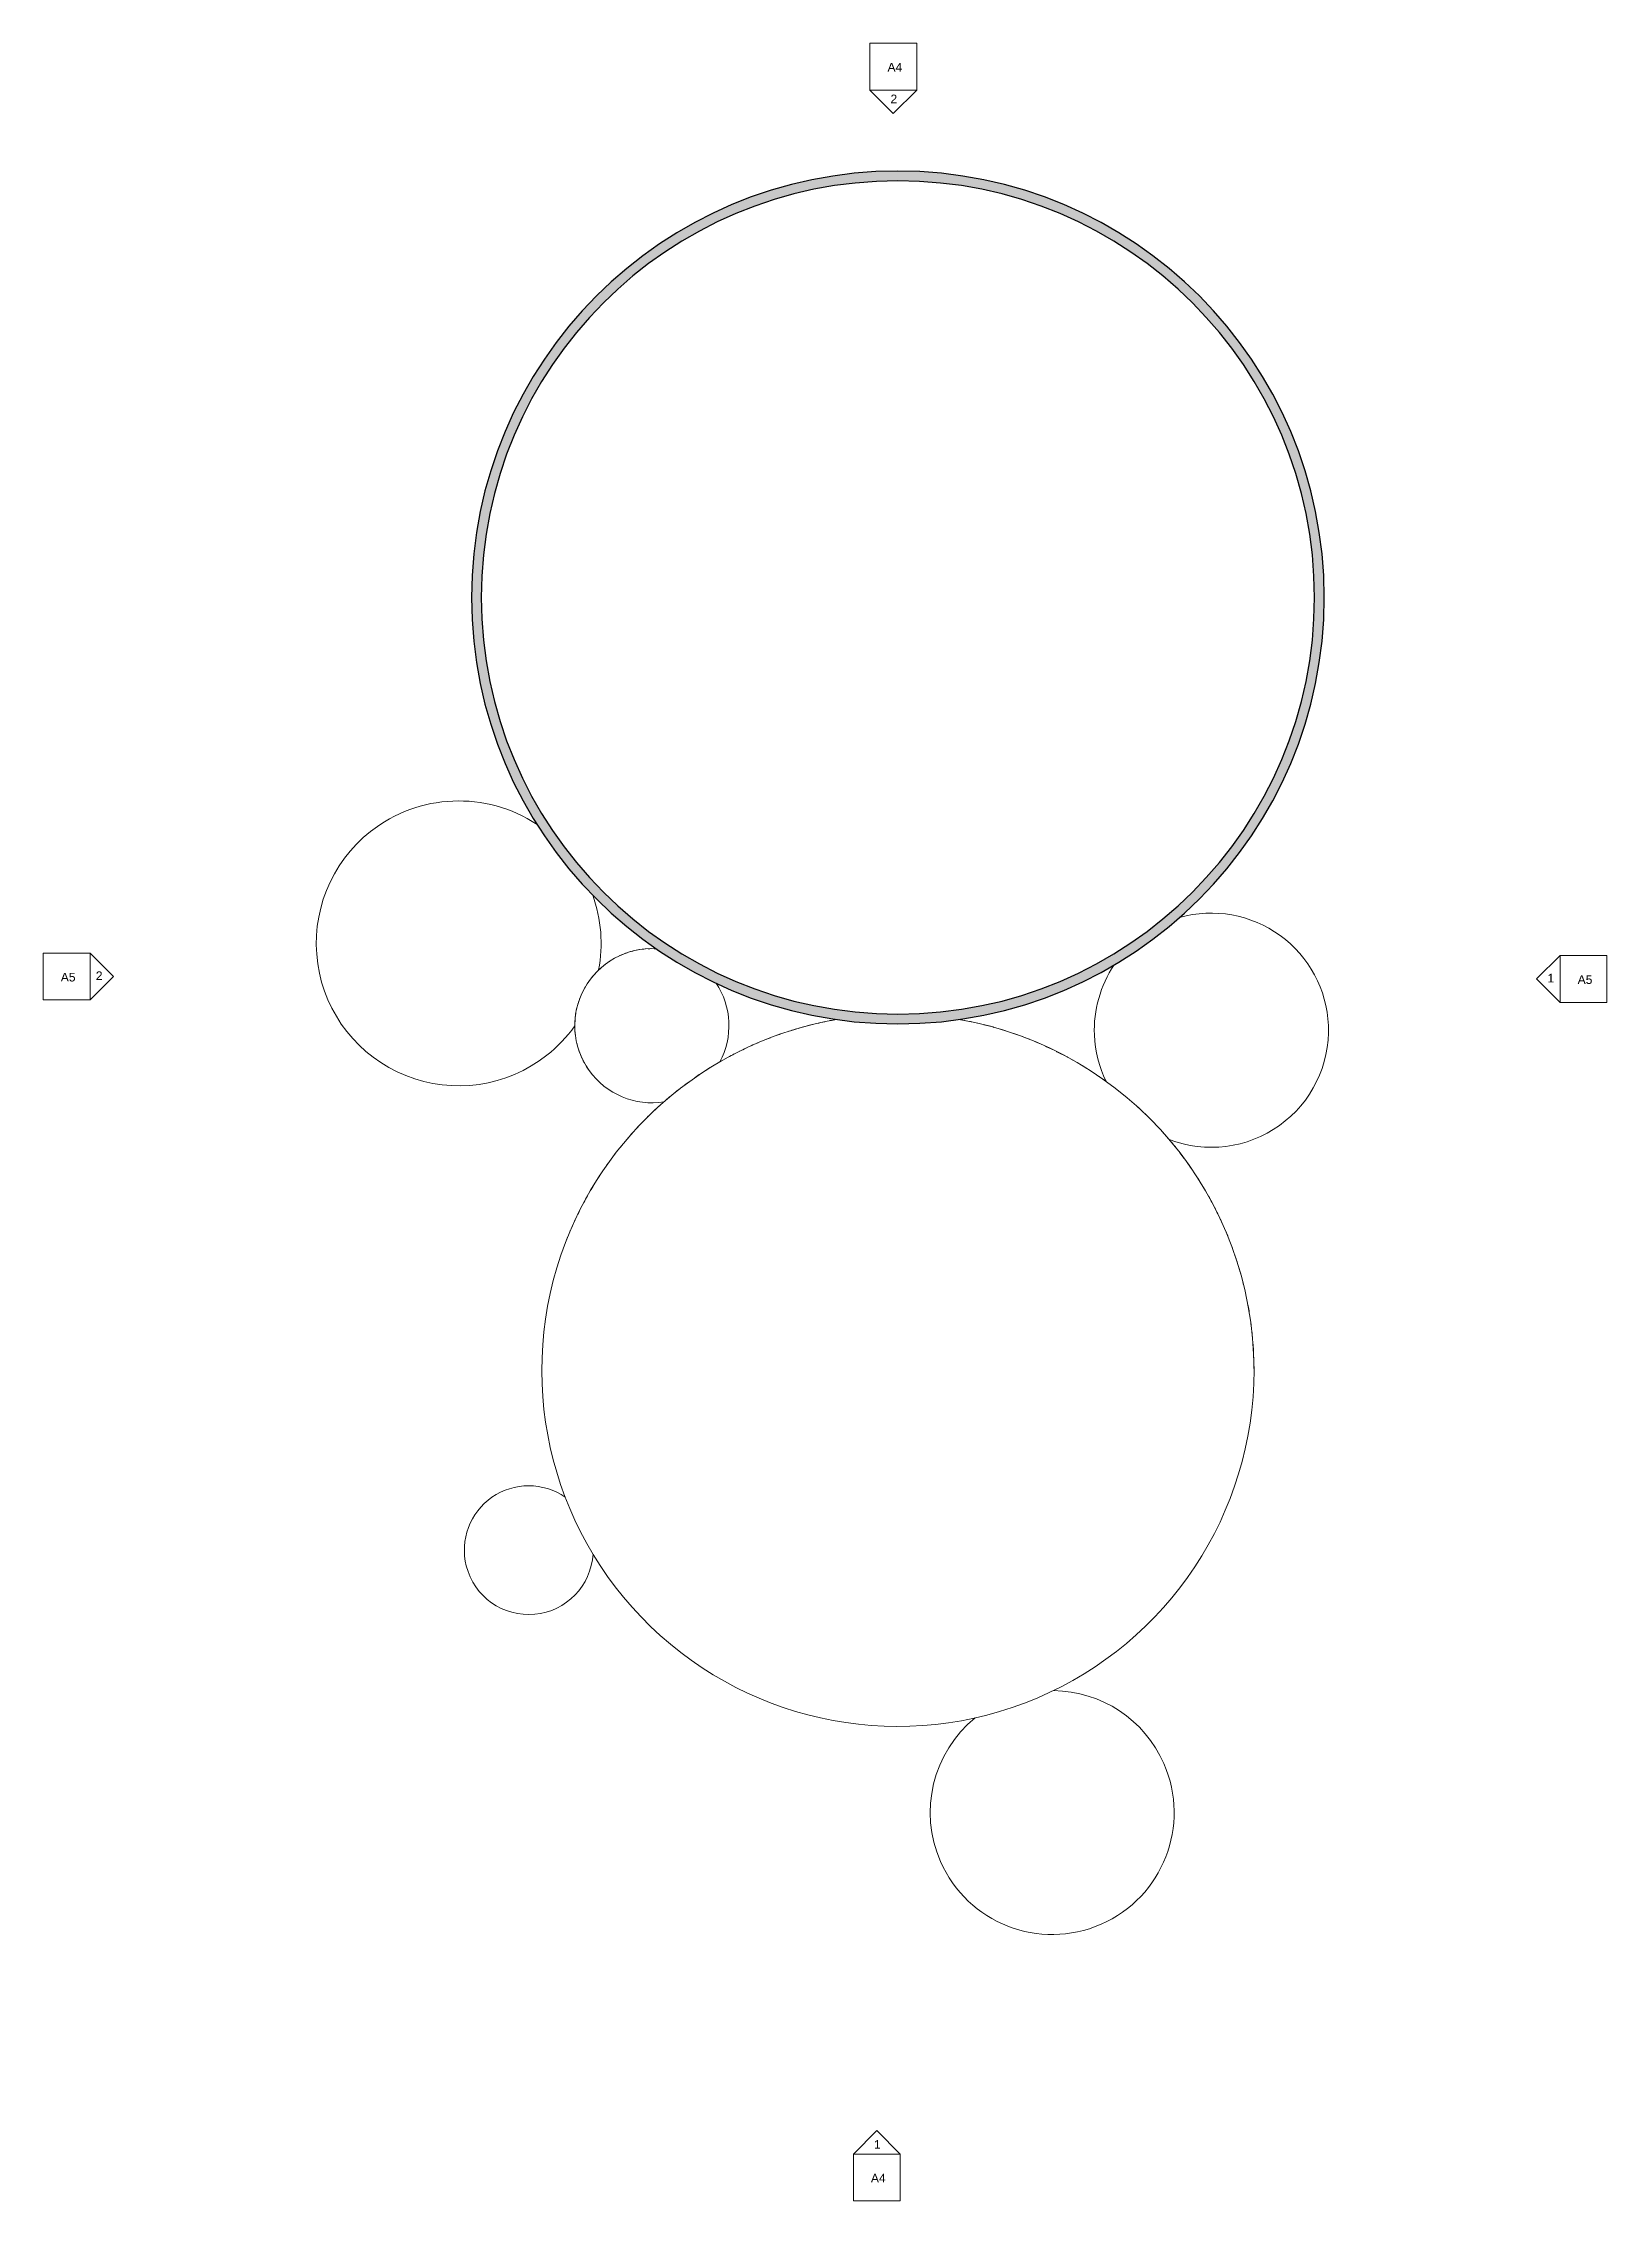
# Model space of a CAD drawing. Header units: inches. Extents: x -870 to 733, y -1250 to 961.
import ezdxf

# ---------------------------------------------------------------- set-up
doc = ezdxf.new("R2010")
doc.units = ezdxf.units.IN
doc.header["$MEASUREMENT"] = 0
for name, color, linetype, lineweight in [('A-ROOF', 132, 'Continuous', 13), ('A-WALL', 113, 'Continuous', 13), ('A-WALL-PATT', 111, 'Continuous', 13), ('G-ANNO-SYMB', 111, 'Continuous', 9)]:
    doc.layers.add(name, color=color, linetype=linetype, lineweight=lineweight)
doc.styles.add('Arial', font='arial.ttf', dxfattribs={"height": 8.851796})

# ---------------------------------------------------------------- blocks, each defined once
blk = doc.blocks.new('Elevation - Detail Number-164347-Storage Room Roof')
at = {"layer": 'G-ANNO-SYMB'}
for p, q in [((-0.25, -0.25), (-0.25, 0.25)), ((-0.25, 0.25), (0.25, 0.25)), ((0.25, 0.25), (0.25, -0.25)), ((0.25, -0.25), (-0.25, -0.25))]:
    blk.add_line(p, q, dxfattribs=at)
blk = doc.blocks.new('Elevation - Detail Number-164074-Storage Room Roof')
at = {"layer": 'G-ANNO-SYMB'}
for p, q in [((0, 0.25), (-0.25, 0)), ((0.25, 0), (0, 0.25)), ((-0.25, 0), (0.25, 0))]:
    blk.add_line(p, q, dxfattribs=at)

msp = doc.modelspace()

# ---------------------------------------------------------------- hatches: boundary and pattern name
at = {"layer": 'A-WALL-PATT'}
for points in [[(-421.1, 393), (-420.8, 407.5), (-420.1, 422.1), (-418.8, 436.6), (-417.1, 451.1), (-414.9, 465.5), (-412.1, 479.8), (-408.9, 494.1), (-405.2, 508.2), (-401.1, 522.1), (-396.4, 535.9), (-391.3, 549.6), (-385.7, 563.1), (-379.7, 576.3), (-373.2, 589.4), (-366.3, 602.2), (-358.9, 614.8), (-351.1, 627.1), (-342.9, 639.2), (-334.3, 651), (-325.3, 662.4), (-315.9, 673.6), (-306.1, 684.4), (-296, 694.9), (-285.5, 705), (-274.7, 714.8), (-263.5, 724.2), (-252.1, 733.2), (-240.3, 741.8), (-228.3, 750), (-215.9, 757.8), (-202.6, 765.5), (-190.5, 772.1), (-177.5, 778.6), (-164.2, 784.6), (-150.7, 790.2), (-137.1, 795.3), (-123.2, 799.9), (-109.3, 804.1), (-95.2, 807.8), (-80.8, 811), (-66.6, 813.7), (-52.2, 816), (-37.7, 817.7), (-23.2, 819), (-8.6, 819.7), (5.9, 820), (20.5, 819.7), (35.1, 819), (49.6, 817.7), (64.1, 816), (78.5, 813.7), (92.8, 811), (107, 807.8), (121.1, 804.1), (135.1, 799.9), (148.9, 795.3), (162.6, 790.2), (176, 784.6), (189.3, 778.6), (202.4, 772.1), (215.2, 765.2), (227.8, 757.8), (240.1, 750), (252.2, 741.8), (263.9, 733.2), (275.4, 724.2), (286.6, 714.8), (297.4, 705), (307.9, 694.9), (318, 684.4), (327.8, 673.6), (337.2, 662.4), (346.2, 651), (354.8, 639.2), (363, 627.1), (370.8, 614.8), (378.1, 602.2), (385.1, 589.4), (391.5, 576.3), (397.6, 563.1), (403.2, 549.6), (408.3, 535.9), (412.9, 522.1), (417.1, 508.2), (420.8, 494.1), (424, 479.8), (426.7, 465.5), (429, 451.1), (430.7, 436.6), (431.9, 422.1), (432.7, 407.5), (432.9, 393), (442.9, 393), (442.7, 407.7), (441.9, 422.5), (440.7, 437.2), (438.9, 451.8), (436.7, 466.4), (434, 480.9), (430.8, 495.3), (427.1, 509.6), (422.9, 523.8), (418.2, 537.8), (413.1, 551.6), (407.5, 565.3), (401.5, 578.8), (395, 592), (388, 605), (380.6, 617.8), (372.8, 630.3), (364.6, 642.6), (356, 654.6), (346.9, 666.2), (337.5, 677.6), (327.7, 688.6), (317.5, 699.3), (307, 709.7), (296.1, 719.7), (284.9, 729.3), (273.4, 738.5), (261.6, 747.4), (249.5, 755.8), (237.1, 763.8), (224.4, 771.4), (211.5, 778.6), (198.4, 785.3), (185, 791.6), (171.5, 797.4), (157.7, 802.8), (143.8, 807.6), (129.7, 812.1), (115.5, 816), (101.1, 819.5), (86.7, 822.4), (72.1, 824.9), (57.5, 826.9), (42.8, 828.4), (28.1, 829.4), (13.3, 829.9), (-1.5, 829.9), (-16.2, 829.4), (-30.9, 828.4), (-45.6, 826.9), (-60.2, 824.9), (-74.8, 822.4), (-89.3, 819.5), (-103.6, 816), (-117.8, 812.1), (-131.9, 807.6), (-145.8, 802.8), (-159.6, 797.4), (-173.2, 791.6), (-186.5, 785.3), (-199.7, 778.6), (-212.6, 771.4), (-225.2, 763.8), (-237.6, 755.8), (-249.7, 747.4), (-261.6, 738.5), (-273.1, 729.3), (-284.3, 719.7), (-295.1, 709.7), (-305.7, 699.3), (-315.8, 688.6), (-325.6, 677.6), (-335.1, 666.2), (-344.1, 654.6), (-352.7, 642.6), (-361, 630.3), (-368.8, 617.8), (-376.2, 605), (-383.1, 592), (-389.6, 578.8), (-395.7, 565.3), (-401.2, 551.6), (-406.4, 537.8), (-411, 523.8), (-415.2, 509.6), (-418.9, 495.3), (-422.1, 480.9), (-424.9, 466.4), (-427.1, 451.8), (-428.8, 437.2), (-430.1, 422.5), (-430.8, 407.7), (-431.1, 393)], [(5.9, -44), (5.9, -34), (-8.6, -33.8), (-23.2, -33), (-37.7, -31.8), (-52.2, -30.1), (-66.6, -27.8), (-80.9, -25.1), (-95.2, -21.9), (-109.3, -18.2), (-123.2, -14), (-137.1, -9.4), (-150.7, -4.3), (-164.2, 1.3), (-177.5, 7.3), (-190.5, 13.8), (-203.3, 20.8), (-215.9, 28.1), (-228.3, 35.9), (-240.3, 44.1), (-252.1, 52.7), (-263.5, 61.7), (-274.7, 71.1), (-285.5, 80.9), (-296, 91), (-306.1, 101.5), (-315.9, 112.3), (-325.3, 123.5), (-334.3, 134.9), (-342.9, 146.7), (-351.1, 158.8), (-358.9, 171.1), (-366.3, 183.7), (-373.2, 196.5), (-379.7, 209.6), (-385.7, 222.8), (-391.3, 236.3), (-396.4, 250), (-401.1, 263.8), (-405.2, 277.8), (-408.9, 291.9), (-412.1, 306.1), (-414.9, 320.4), (-417.1, 334.8), (-418.8, 349.3), (-420.1, 363.8), (-420.8, 378.4), (-421.1, 393), (-431.1, 393), (-430.8, 378.4), (-430.1, 363.8), (-428.9, 349.2), (-427.2, 334.7), (-425, 320.3), (-422.3, 305.9), (-419.2, 291.6), (-415.5, 277.5), (-411.4, 263.5), (-406.9, 249.6), (-401.9, 235.9), (-396.4, 222.4), (-390.5, 209), (-384.1, 195.9), (-377.3, 182.9), (-370.1, 170.3), (-362.4, 157.8), (-354.4, 145.6), (-345.9, 133.7), (-337, 122.1), (-327.8, 110.8), (-318.2, 99.8), (-308.2, 89.2), (-297.9, 78.8), (-287.2, 68.9), (-276.2, 59.2), (-264.9, 50), (-253.3, 41.1), (-241.4, 32.7), (-229.2, 24.6), (-216.8, 17), (-204.1, 9.7), (-191.2, 2.9), (-178, -3.4), (-164.7, -9.4), (-151.1, -14.8), (-136.8, -20.1), (-123.5, -24.4), (-109.5, -28.5), (-95.4, -32.1), (-80.8, -35.3), (-66.8, -38), (-52.3, -40.1), (-37.8, -41.9), (-23.3, -43.1), (-8.7, -43.8)], [(5.9, -44), (20.5, -43.8), (35.1, -43.1), (49.7, -41.9), (64.2, -40.1), (78.6, -38), (93, -35.3), (107.2, -32.1), (121.4, -28.5), (135.4, -24.4), (149.3, -19.9), (163, -14.8), (176.5, -9.4), (191, -2.9), (203, 2.9), (215.9, 9.7), (228.6, 17), (241.1, 24.6), (253.2, 32.7), (265.1, 41.1), (276.8, 50), (288.1, 59.2), (299.1, 68.9), (309.7, 78.8), (320.1, 89.2), (330, 99.8), (339.6, 110.8), (348.9, 122.1), (357.7, 133.7), (366.5, 146.1), (374.3, 157.8), (381.9, 170.3), (389.2, 182.9), (396, 195.9), (402.3, 209), (408.3, 222.4), (413.7, 235.9), (418.8, 249.6), (423.3, 263.5), (427.4, 277.5), (431, 291.6), (434.2, 305.9), (436.8, 320.3), (439, 334.7), (440.7, 349.2), (442, 363.8), (442.7, 378.4), (442.9, 393), (432.9, 393), (432.7, 378.4), (431.9, 363.8), (430.7, 349.3), (429, 334.8), (426.7, 320.4), (424, 306.1), (420.8, 291.9), (417.1, 277.8), (412.9, 263.8), (408.3, 250), (403.2, 236.3), (397.6, 222.8), (391.5, 209.6), (385.1, 196.5), (378.1, 183.7), (370.8, 171.1), (363, 158.8), (354.8, 146.7), (346.2, 134.9), (337.2, 123.5), (327.8, 112.3), (318, 101.5), (307.9, 91), (297.4, 80.9), (286.6, 71.1), (275.4, 61.7), (263.9, 52.7), (252.2, 44.1), (240.1, 35.9), (227.8, 28.1), (215.2, 20.8), (202.4, 13.8), (189.3, 7.3), (176, 1.3), (162.6, -4.3), (148.9, -9.4), (135.1, -14), (121.1, -18.2), (107, -21.9), (92.8, -25.1), (78.5, -27.8), (64.1, -30.1), (49.6, -31.8), (35.1, -33), (20.5, -33.8), (5.9, -34)]]:
    msp.add_hatch(color=256, dxfattribs=at).paths.add_polyline_path(points, flags=0)

# ---------------------------------------------------------------- linework, layer by layer
at = {"layer": 'A-ROOF'}
for centre, radius, start, end in [((-444.3, 38.5), 146, 56.6202, 128.2174), ((-444.3, 38.5), 146, 128.2174, 308.2174), ((-444.3, 38.5), 146, 349.232, 19.8017), ((327.2, -50.5), 120, 2.3346, 105.7417), ((-246.3, -45.9), 79, 86.6853, 215.5362), ((327.2, -50.5), 120, 146.1408, 182.3346), ((-246.3, -45.9), 79, 331.9581, 33.5799), ((5.9, -399), 365, 99.8798, 159.0009), ((5.9, -399), 365, 360, 80.1275), ((-444.3, 38.5), 146, 308.2174, 324.5719), ((327.2, -50.5), 120, 182.3346, 205.9552), ((327.2, -50.5), 120, 248.795, 2.3346), ((-246.3, -45.9), 79, 215.5362, 279.1279), ((5.9, -399), 365, 159.0009, 360), ((-372.5, -583.4), 66, 55.4194, 194.1632), ((-372.5, -583.4), 66, 194.1632, 356.5566), ((164, -852.3), 125, 23.6554, 89.3708), ((164, -852.3), 125, 129.0669, 203.6554), ((164, -852.3), 125, 203.6554, 23.6554)]:
    msp.add_arc(centre, radius, start, end, dxfattribs=at)
at = {"layer": 'A-WALL'}
for p, q in [((-241.8, 32.9), (-241.9, 33)), ((76, -40.8), (68.8, -39.5)), ((219.2, -102.8), (216.6, -101)), ((219.2, -102.9), (219.2, -102.8)), ((-347.9, -488.6), (-348.1, -488)), ((-348.1, -488), (-348, -488)), ((-347.9, -488.6), (-347.9, -488.6))]:
    msp.add_line(p, q, dxfattribs=at)
at = {"layer": 'A-WALL', "flags": 128}
for points in [[(92, -44.3), (91.8, -44.3), (80.3, -41.7), (79.7, -41.6)], [(104.3, -47.6), (103.2, -47.2), (94.1, -44.9)], [(116.5, -51.2), (114.5, -50.6), (108.6, -48.8)], [(128.7, -55.3), (125.6, -54.2), (121.3, -52.7)], [(140.7, -59.8), (136.7, -58.3), (133.5, -57)], [(152.9, -64.9), (147.6, -62.6), (145.4, -61.7)], [(165.9, -71), (158.3, -67.4), (157.1, -66.8)], [(179.8, -78.1), (179.3, -77.9), (168.9, -72.5), (168.5, -72.3)], [(190.9, -84.4), (189.6, -83.6), (182.7, -79.7)], [(201.8, -91), (199.7, -89.7), (194.9, -86.8)], [(212.4, -98.1), (209.5, -96.1), (206, -93.8)]]:
    msp.add_lwpolyline(points, dxfattribs=at)
at = {"layer": 'A-WALL', "lineweight": 30}
for radius, start, end in [(437, 360, 180), (427, 0, 180), (437, 180, 270), (427, 180, 270), (427, 270, 0), (437, 270, 360)]:
    msp.add_arc((5.9, 393), radius, start, end, dxfattribs=at)
at = {"layer": 'A-WALL'}
for centre, radius, start, end in [((-246.3, -45.9), 79, 117.1846, 119.4786), ((-246.3, -45.9), 79, 112.714, 115.0061), ((-246.3, -45.9), 79, 108.2433, 110.5337), ((-246.3, -45.9), 79, 103.7726, 106.0616), ((-246.3, -45.9), 79, 99.3019, 101.5895), ((-246.3, -45.9), 79, 94.8312, 97.1177), ((-246.3, -45.9), 79, 90.3604, 92.6459), ((-246.3, -45.9), 79, 86.7628, 88.1743), ((-246.3, -45.9), 79, 144.0082, 146.32), ((-246.3, -45.9), 79, 139.5377, 141.8455), ((-246.3, -45.9), 79, 135.0671, 137.3714), ((-246.3, -45.9), 79, 130.5965, 132.8977), ((-246.3, -45.9), 79, 126.1259, 128.4244), ((-246.3, -45.9), 79, 121.6553, 123.9514), ((-246.3, -45.9), 79, 161.8904, 164.226), ((-246.3, -45.9), 79, 157.4199, 159.748), ((-246.3, -45.9), 79, 152.9493, 155.2712), ((-246.3, -45.9), 79, 148.4788, 150.7952), ((-246.3, -45.9), 79, 175.3019, 177.6709), ((-246.3, -45.9), 79, 170.8314, 173.1869), ((-246.3, -45.9), 79, 166.3609, 168.7055), ((5.9, -399), 365, 101.8557, 103.1776), ((5.9, -399), 365, 99.9177, 101.0006), ((-246.3, -45.9), 79, 179.7724, 182.1587), ((-246.3, -45.9), 79, 184.2429, 186.6518), ((-246.3, -45.9), 79, 188.7134, 191.1533), ((-246.3, -45.9), 79, 193.1839, 195.6686), ((5.9, -399), 365, 113.1254, 114.3335), ((5.9, -399), 365, 110.9698, 112.2537), ((5.9, -399), 365, 108.6801, 110.174), ((5.9, -399), 365, 106.0149, 108.0944), ((5.9, -399), 365, 103.9353, 105.585), ((-246.3, -45.9), 79, 197.6544, 200.2098), ((-246.3, -45.9), 79, 202.1248, 204.8077), ((-246.3, -45.9), 79, 206.5953, 209.576), ((-246.3, -45.9), 79, 211.0957, 215.5362), ((5.9, -399), 365, 121.5326, 122.6537), ((5.9, -399), 365, 119.4421, 120.5734), ((5.9, -399), 365, 117.347, 118.4933), ((5.9, -399), 365, 115.2439, 116.4133), ((5.9, -399), 365, 125.7058, 126.8149), ((5.9, -399), 365, 123.6202, 124.7342), ((5.9, -399), 365, 131.9559, 133.059), ((5.9, -399), 365, 129.8734, 130.9773), ((5.9, -399), 365, 127.7901, 128.8959), ((5.9, -399), 365, 49.0917, 49.4377), ((5.9, -399), 365, 47.0008, 48.0984), ((5.9, -399), 365, 136.1193, 137.2243), ((5.9, -399), 365, 134.0378, 135.1413), ((5.9, -399), 365, 44.9097, 46.005), ((5.9, -399), 365, 42.8186, 43.9121), ((5.9, -399), 365, 142.3618, 143.4801), ((5.9, -399), 365, 140.2812, 141.3933), ((5.9, -399), 365, 138.2004, 139.3082), ((5.9, -399), 365, 40.7273, 41.8195), ((5.9, -399), 365, 38.6359, 39.7273), ((5.9, -399), 365, 36.5444, 37.6354), ((5.9, -399), 365, 146.5223, 147.6627), ((5.9, -399), 365, 144.4421, 145.5695), ((5.9, -399), 365, 34.4526, 35.5437), ((5.9, -399), 365, 32.3606, 33.4522), ((5.9, -399), 365, 150.6823, 151.874), ((5.9, -399), 365, 148.6024, 149.7624), ((5.9, -399), 365, 30.2683, 31.3608), ((5.9, -399), 365, 28.1757, 29.2696), ((5.9, -399), 365, 152.7621, 154.0121), ((5.9, -399), 365, 26.0826, 27.1785), ((5.9, -399), 365, 156.9214, 159.0009), ((5.9, -399), 365, 154.8418, 156.2294), ((5.9, -399), 365, 23.989, 25.0875), ((5.9, -399), 365, 21.8948, 22.9965), ((5.9, -399), 365, 19.7996, 20.9057), ((5.9, -399), 365, 17.7031, 18.8149), ((5.9, -399), 365, 15.605, 16.7242), ((5.9, -399), 365, 13.5043, 14.6335), ((5.9, -399), 365, 11.3998, 12.5429), ((5.9, -399), 365, 9.2887, 10.4523), ((5.9, -399), 365, 7.1656, 8.3618), ((5.9, -399), 365, 5.0159, 6.2713), ((5.9, -399), 365, 2.7866, 4.1808), ((5.9, -399), 365, 360, 2.0904), ((5.9, -399), 365, 321.4517, 321.5576)]:
    msp.add_arc(centre, radius, start, end, dxfattribs=at)

# ---------------------------------------------------------------- block references
at = {"layer": 'G-ANNO-SYMB', "xscale": 95.99999999999994, "yscale": 95.99999999999994, "zscale": 95.99999999999994}
for name, p in [('Elevation - Detail Number-164347-Storage Room Roof', (1.2, 937.1)), ('Elevation - Detail Number-164347-Storage Room Roof', (-846.2, 4.5)), ('Elevation - Detail Number-164347-Storage Room Roof', (708.6, 2)), ('Elevation - Detail Number-164074-Storage Room Roof', (-15.7, -1202.3)), ('Elevation - Detail Number-164347-Storage Room Roof', (-15.7, -1226.3))]:
    msp.add_blockref(name, p, dxfattribs=at)
at = {"layer": 'G-ANNO-SYMB', "extrusion": (0, 0, -1), "xscale": 95.99999999999994, "yscale": 95.99999999999994, "zscale": 95.99999999999994}
for p, rotation in [((-1.2, 913.1), 180), ((822.2, 4.5), 90.00000000000038)]:
    msp.add_blockref('Elevation - Detail Number-164074-Storage Room Roof', p, dxfattribs=dict(at, rotation=rotation))
at = {"layer": 'G-ANNO-SYMB', "xscale": 95.99999999999994, "yscale": 95.99999999999994, "zscale": 95.99999999999994, "rotation": 90}
msp.add_blockref('Elevation - Detail Number-164074-Storage Room Roof', (684.6, 2), dxfattribs=at)

# ---------------------------------------------------------------- next in the draw order: texts
at = {"layer": 'G-ANNO-SYMB', "char_height": 8.85, "attachment_point": 2, "line_spacing_factor": 0.938532, "style": 'Arial', "bg_fill": 3, "box_fill_scale": 1.25, "bg_fill_color": 0, "bg_fill_transparency": 0}
for s, insert, width in [('A4', (2.8, 940.9), 18.036), ('2', (1.7, 908.4), 8.208), ('A5', (-844.6, 8.3), 18.036), ('2', (-812.8, 9.8), 8.208), ('1', (675.1, 7.3), 8.208), ('A5', (710.2, 5.8), 18.036), ('1', (-15.2, -1188), 8.208), ('A4', (-14.2, -1222.5), 18.036)]:
    msp.add_mtext(s, dxfattribs=dict(at, insert=insert, width=width))

doc.saveas('drawing.dxf')
